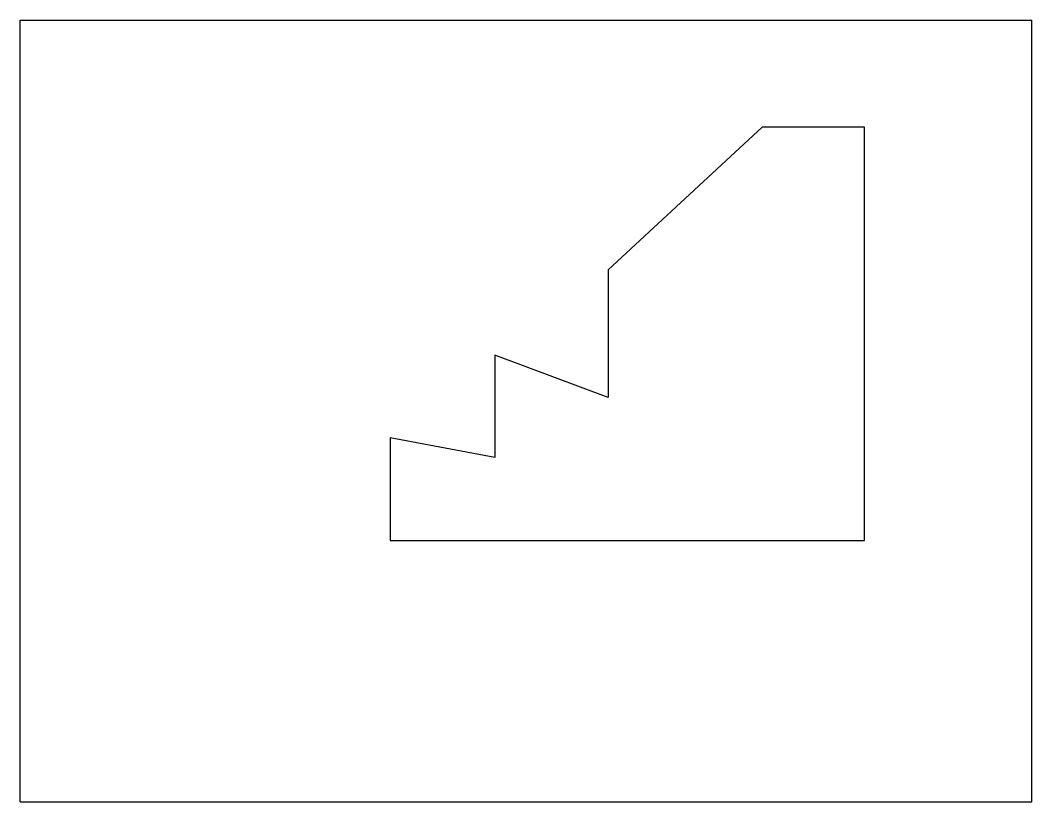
# Model space of a CAD drawing. Extents: x 0 to 22, y 0 to 17.
import ezdxf

# ---------------------------------------------------------------- set-up
doc = ezdxf.new("R2010")
doc.units = 0
doc.header["$LTSCALE"] = 1.21
doc.layers.get('0').update_dxf_attribs({"linetype": 'CONTINUOUS'})

msp = doc.modelspace()

# ---------------------------------------------------------------- linework, layer by layer
for p, q in [((0, 0), (0, 17)), ((0, 17), (22, 17)), ((22, 0), (22, 17)), ((0, 0), (22, 0))]:
    msp.add_line(p, q)
at = {"color": 3}
for p, q in [((16.135, 14.675), (12.79, 11.568)), ((18.365, 14.675), (16.135, 14.675)), ((18.365, 5.684), (18.365, 14.675)), ((12.79, 11.568), (12.79, 8.792)), ((10.323, 9.717), (10.323, 7.487)), ((12.79, 8.792), (10.323, 9.717)), ((8.045, 7.914), (8.045, 5.684)), ((10.323, 7.487), (8.045, 7.914)), ((8.045, 5.684), (18.365, 5.684))]:
    msp.add_line(p, q, dxfattribs=at)

doc.saveas('drawing.dxf')
